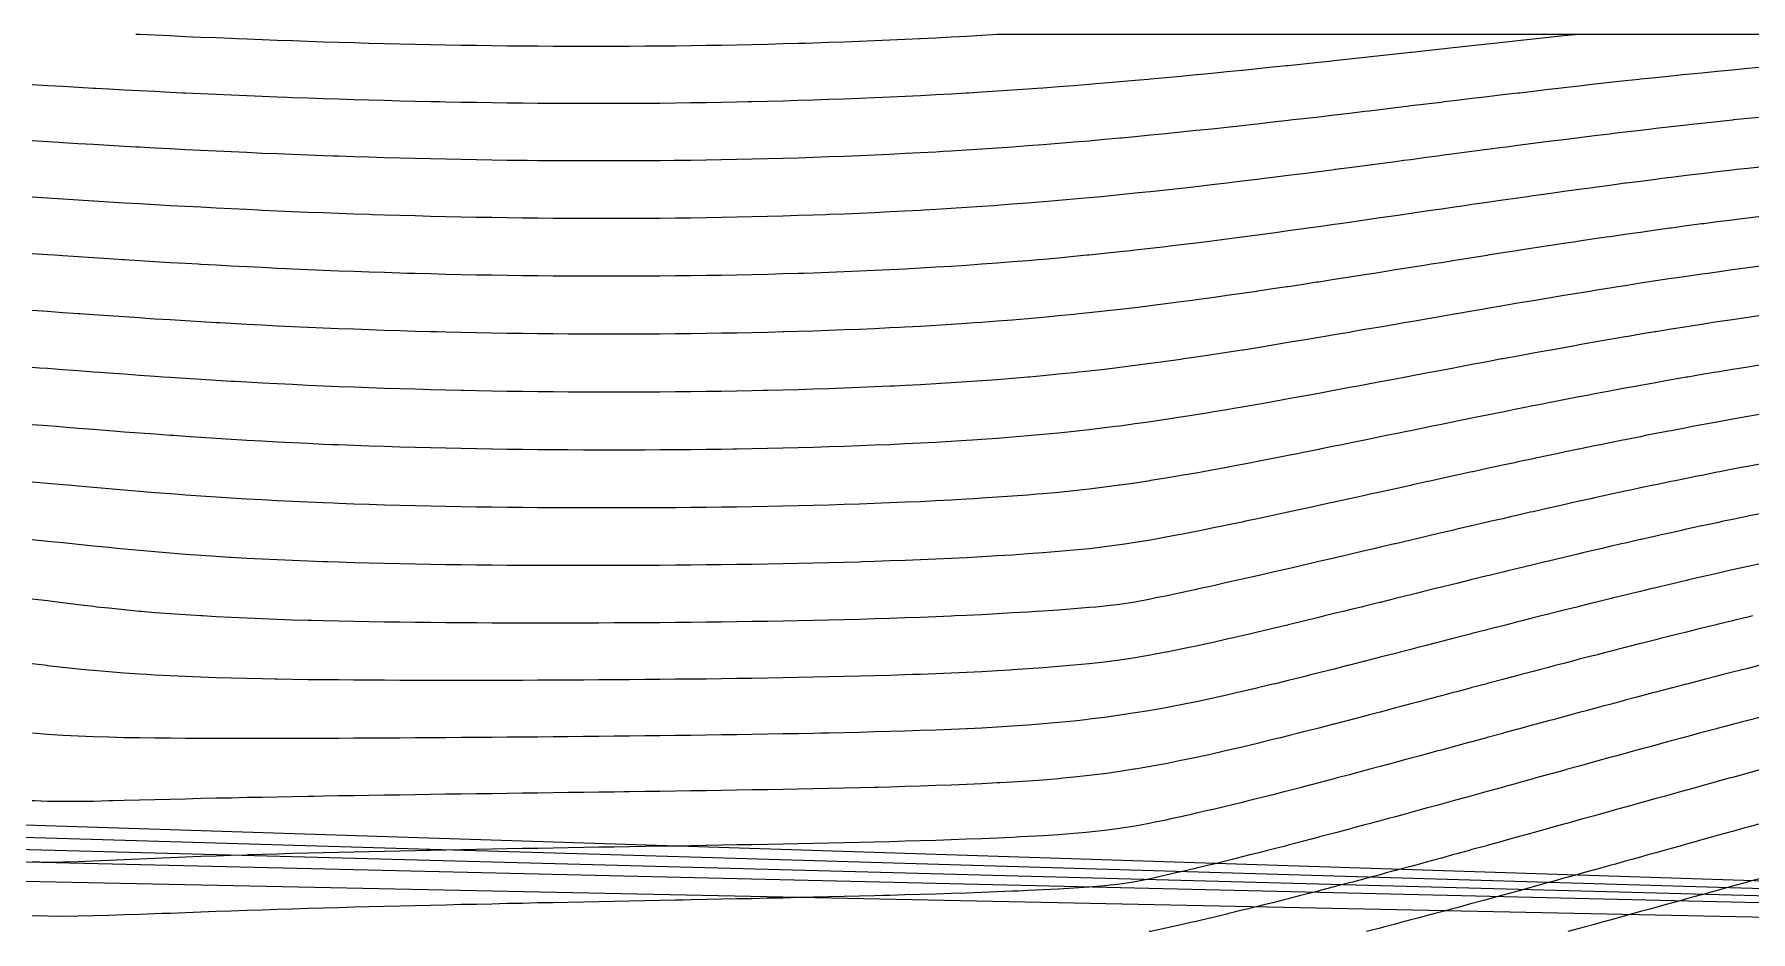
# Model space of a CAD drawing. Header units: metres. Extents: x 3387 to 5486, y 40 to 163.
# Drawn here: x 4704.3 to 4939.7, y 40 to 163 of the extents above; entities that cross this region are included whole.
import ezdxf

# ---------------------------------------------------------------- set-up
doc = ezdxf.new("R2010")
doc.units = ezdxf.units.M
for name, color, linetype in [('Contour_Level_10', 7, 'Continuous'), ('Contour_Level_11', 7, 'Continuous'), ('Contour_Level_12', 7, 'Continuous'), ('Contour_Level_13', 7, 'Continuous'), ('Contour_Level_14', 7, 'Continuous'), ('Contour_Level_15', 7, 'Continuous'), ('Contour_Level_16', 7, 'Continuous'), ('Contour_Level_17', 7, 'Continuous'), ('Contour_Level_18', 7, 'Continuous'), ('Contour_Level_19', 7, 'Continuous'), ('Contour_Level_20', 7, 'Continuous'), ('Contour_Level_21', 7, 'Continuous'), ('Contour_Level_22', 7, 'Continuous'), ('Contour_Level_23', 7, 'Continuous'), ('Contour_Level_3', 7, 'Continuous'), ('Contour_Level_4', 7, 'Continuous'), ('Contour_Level_5', 7, 'Continuous'), ('Contour_Level_6', 7, 'Continuous'), ('Contour_Level_7', 7, 'Continuous'), ('Contour_Level_8', 7, 'Continuous'), ('Contour_Level_9', 7, 'Continuous')]:
    doc.layers.add(name, color=color, linetype=linetype)

msp = doc.modelspace()

# ---------------------------------------------------------------- linework, layer by layer
at = {"layer": 'Contour_Level_10'}
msp.add_lwpolyline([(4941.41, 124.5), (4939.31, 124.2), (4938.4, 124.06), (4937.21, 123.88), (4935.11, 123.57), (4934.31, 123.44), (4933.01, 123.24), (4930.91, 122.91), (4930.38, 122.82), (4928.81, 122.57), (4926.71, 122.23), (4926.59, 122.21), (4924.61, 121.88), (4922.91, 121.59), (4922.5, 121.52), (4920.4, 121.16), (4919.32, 120.97), (4918.3, 120.79), (4916.2, 120.42), (4915.81, 120.35), (4914.1, 120.05), (4912.36, 119.73), (4912, 119.67), (4909.9, 119.29), (4908.96, 119.12), (4907.8, 118.9), (4905.7, 118.51), (4905.6, 118.5), (4903.59, 118.12), (4902.28, 117.88), (4901.49, 117.73), (4899.39, 117.34), (4898.98, 117.26), (4897.29, 116.94), (4895.7, 116.64), (4895.19, 116.55), (4893.09, 116.15), (4892.43, 116.03), (4890.99, 115.75), (4889.15, 115.41), (4888.89, 115.36), (4886.79, 114.96), (4885.86, 114.79), (4884.69, 114.57), (4882.58, 114.18), (4882.56, 114.17), (4880.48, 113.79), (4879.22, 113.55), (4878.38, 113.4), (4876.28, 113.02), (4875.83, 112.93), (4874.18, 112.64), (4872.37, 112.32), (4872.08, 112.26), (4869.98, 111.9), (4868.81, 111.7), (4867.88, 111.54), (4865.78, 111.19), (4865.13, 111.08), (4863.67, 110.84), (4861.57, 110.51), (4861.25, 110.46), (4859.47, 110.19), (4857.37, 109.88), (4857.1, 109.84), (4855.27, 109.59), (4853.17, 109.31), (4852.52, 109.23), (4851.07, 109.04), (4848.97, 108.79), (4847.3, 108.61), (4846.87, 108.56), (4844.76, 108.34), (4842.66, 108.14), (4841.02, 107.99), (4840.56, 107.95), (4838.46, 107.77), (4836.36, 107.61), (4834.26, 107.46), (4832.98, 107.37), (4832.16, 107.32), (4830.06, 107.19), (4827.96, 107.07), (4825.85, 106.95), (4823.75, 106.85), (4821.65, 106.75), (4821.63, 106.75), (4819.55, 106.67), (4817.45, 106.58), (4815.35, 106.51), (4813.25, 106.44), (4811.15, 106.38), (4809.05, 106.32), (4806.94, 106.27), (4804.84, 106.22), (4802.74, 106.18), (4800.64, 106.14), (4800.08, 106.14), (4798.54, 106.11), (4796.44, 106.08), (4794.34, 106.06), (4792.24, 106.04), (4790.14, 106.03), (4788.03, 106.02), (4785.93, 106.01), (4783.83, 106.01), (4781.73, 106.01), (4779.63, 106.02), (4777.53, 106.03), (4775.43, 106.04), (4773.33, 106.06), (4771.23, 106.08), (4769.12, 106.11), (4767.13, 106.14), (4767.02, 106.14), (4764.92, 106.17), (4762.82, 106.21), (4760.72, 106.26), (4758.62, 106.31), (4756.52, 106.36), (4754.42, 106.42), (4752.32, 106.49), (4750.21, 106.56), (4748.11, 106.63), (4746.01, 106.72), (4745.09, 106.75), (4743.91, 106.8), (4741.81, 106.9), (4739.71, 107), (4737.61, 107.1), (4735.51, 107.22), (4733.41, 107.34), (4732.79, 107.37), (4731.3, 107.46), (4729.2, 107.59), (4727.1, 107.73), (4725, 107.87), (4723.35, 107.99), (4722.9, 108.02), (4720.8, 108.18), (4718.7, 108.33), (4716.6, 108.49), (4715.13, 108.61), (4714.5, 108.66), (4712.39, 108.82), (4710.29, 108.99), (4708.19, 109.16), (4707.32, 109.23), (4706.09, 109.32), (4703.99, 109.49)], dxfattribs=at)
at = {"layer": 'Contour_Level_11'}
msp.add_lwpolyline([(4941.41, 117.73), (4939.31, 117.4), (4938.47, 117.26), (4937.21, 117.06), (4935.11, 116.71), (4934.71, 116.64), (4933.01, 116.36), (4931.08, 116.03), (4930.91, 116), (4928.81, 115.63), (4927.57, 115.41), (4926.71, 115.25), (4924.61, 114.87), (4924.15, 114.79), (4922.5, 114.49), (4920.81, 114.17), (4920.4, 114.09), (4918.3, 113.7), (4917.54, 113.55), (4916.2, 113.3), (4914.33, 112.93), (4914.1, 112.89), (4912, 112.48), (4911.16, 112.32), (4909.9, 112.07), (4908.04, 111.7), (4907.8, 111.65), (4905.7, 111.23), (4904.94, 111.08), (4903.59, 110.81), (4901.88, 110.46), (4901.49, 110.38), (4899.39, 109.96), (4898.83, 109.84), (4897.29, 109.53), (4895.8, 109.23), (4895.19, 109.1), (4893.09, 108.67), (4892.77, 108.61), (4890.99, 108.24), (4889.75, 107.99), (4888.89, 107.81), (4886.79, 107.38), (4886.73, 107.37), (4884.69, 106.95), (4883.69, 106.75), (4882.58, 106.53), (4880.64, 106.14), (4880.48, 106.1), (4878.38, 105.68), (4877.56, 105.52), (4876.28, 105.26), (4874.44, 104.9), (4874.18, 104.85), (4872.08, 104.44), (4871.26, 104.28), (4869.98, 104.03), (4868.01, 103.66), (4867.88, 103.64), (4865.78, 103.25), (4864.63, 103.05), (4863.67, 102.87), (4861.57, 102.51), (4861.1, 102.43), (4859.47, 102.15), (4857.37, 101.82), (4857.32, 101.81), (4855.27, 101.5), (4853.17, 101.2), (4853.09, 101.19), (4851.07, 100.92), (4848.97, 100.67), (4848.09, 100.57), (4846.87, 100.44), (4844.76, 100.22), (4842.66, 100.03), (4841.78, 99.95), (4840.56, 99.85), (4838.46, 99.69), (4836.36, 99.54), (4834.26, 99.4), (4833.23, 99.34), (4832.16, 99.27), (4830.06, 99.15), (4827.96, 99.04), (4825.85, 98.94), (4823.75, 98.85), (4821.65, 98.76), (4820.5, 98.72), (4819.55, 98.68), (4817.45, 98.61), (4815.35, 98.54), (4813.25, 98.48), (4811.15, 98.42), (4809.05, 98.37), (4806.94, 98.32), (4804.84, 98.28), (4802.74, 98.24), (4800.64, 98.21), (4798.54, 98.18), (4796.44, 98.15), (4794.34, 98.13), (4792.24, 98.11), (4790.47, 98.1), (4790.14, 98.1), (4788.03, 98.09), (4785.93, 98.08), (4783.83, 98.08), (4781.73, 98.08), (4779.63, 98.08), (4777.53, 98.09), (4775.43, 98.1), (4774.79, 98.1), (4773.33, 98.11), (4771.23, 98.13), (4769.12, 98.15), (4767.02, 98.18), (4764.92, 98.21), (4762.82, 98.24), (4760.72, 98.28), (4758.62, 98.32), (4756.52, 98.37), (4754.42, 98.42), (4752.32, 98.48), (4750.21, 98.55), (4748.11, 98.62), (4746.01, 98.69), (4745.32, 98.72), (4743.91, 98.77), (4741.81, 98.86), (4739.71, 98.96), (4737.61, 99.06), (4735.51, 99.17), (4733.41, 99.29), (4732.67, 99.34), (4731.3, 99.42), (4729.2, 99.55), (4727.1, 99.7), (4725, 99.85), (4723.6, 99.95), (4722.9, 100.01), (4720.8, 100.17), (4718.7, 100.35), (4716.6, 100.52), (4716.03, 100.57), (4714.5, 100.71), (4712.39, 100.89), (4710.29, 101.07), (4708.95, 101.19), (4708.19, 101.26), (4706.09, 101.44), (4703.99, 101.61)], dxfattribs=at)
at = {"layer": 'Contour_Level_12'}
msp.add_lwpolyline([(4941.41, 110.96), (4939.31, 110.6), (4938.55, 110.46), (4937.21, 110.23), (4935.11, 109.85), (4935.09, 109.84), (4933.01, 109.46), (4931.74, 109.23), (4930.91, 109.07), (4928.81, 108.67), (4928.47, 108.61), (4926.71, 108.27), (4925.29, 107.99), (4924.61, 107.85), (4922.5, 107.44), (4922.18, 107.37), (4920.4, 107.01), (4919.12, 106.75), (4918.3, 106.59), (4916.2, 106.15), (4916.11, 106.14), (4914.1, 105.72), (4913.15, 105.52), (4912, 105.28), (4910.22, 104.9), (4909.9, 104.83), (4907.8, 104.38), (4907.33, 104.28), (4905.7, 103.93), (4904.45, 103.66), (4903.59, 103.48), (4901.61, 103.05), (4901.49, 103.02), (4899.39, 102.56), (4898.77, 102.43), (4897.29, 102.1), (4895.95, 101.81), (4895.19, 101.64), (4893.14, 101.19), (4893.09, 101.18), (4890.99, 100.72), (4890.34, 100.57), (4888.89, 100.25), (4887.53, 99.95), (4886.79, 99.79), (4884.73, 99.34), (4884.69, 99.33), (4882.58, 98.87), (4881.91, 98.72), (4880.48, 98.41), (4879.07, 98.1), (4878.38, 97.95), (4876.28, 97.49), (4876.22, 97.48), (4874.18, 97.04), (4873.34, 96.86), (4872.08, 96.6), (4870.42, 96.25), (4869.98, 96.15), (4867.88, 95.72), (4867.45, 95.63), (4865.78, 95.29), (4864.4, 95.01), (4863.67, 94.86), (4861.57, 94.45), (4861.24, 94.39), (4859.47, 94.06), (4857.9, 93.77), (4857.37, 93.68), (4855.27, 93.33), (4854.14, 93.16), (4853.17, 93.01), (4851.07, 92.73), (4849.38, 92.54), (4848.97, 92.49), (4846.87, 92.28), (4844.76, 92.09), (4842.66, 91.92), (4842.6, 91.92), (4840.56, 91.77), (4838.46, 91.63), (4836.36, 91.5), (4834.26, 91.38), (4832.89, 91.3), (4832.16, 91.26), (4830.06, 91.16), (4827.96, 91.06), (4825.85, 90.97), (4823.75, 90.89), (4821.65, 90.81), (4819.55, 90.74), (4817.77, 90.68), (4817.45, 90.67), (4815.35, 90.61), (4813.25, 90.56), (4811.15, 90.51), (4809.05, 90.46), (4806.94, 90.42), (4804.84, 90.38), (4802.74, 90.34), (4800.64, 90.31), (4798.54, 90.28), (4796.44, 90.26), (4794.34, 90.24), (4792.24, 90.22), (4790.14, 90.2), (4788.03, 90.19), (4785.93, 90.18), (4783.83, 90.17), (4781.73, 90.17), (4779.63, 90.17), (4777.53, 90.17), (4775.43, 90.17), (4773.33, 90.18), (4771.23, 90.19), (4769.12, 90.21), (4767.02, 90.23), (4764.92, 90.25), (4762.82, 90.27), (4760.72, 90.3), (4758.62, 90.33), (4756.52, 90.37), (4754.42, 90.41), (4752.32, 90.46), (4750.21, 90.51), (4748.11, 90.57), (4746.01, 90.63), (4744.53, 90.68), (4743.91, 90.7), (4741.81, 90.78), (4739.71, 90.87), (4737.61, 90.96), (4735.51, 91.06), (4733.41, 91.17), (4731.3, 91.29), (4731.08, 91.3), (4729.2, 91.42), (4727.1, 91.56), (4725, 91.71), (4722.9, 91.87), (4722.35, 91.92), (4720.8, 92.05), (4718.7, 92.23), (4716.6, 92.43), (4715.53, 92.54), (4714.5, 92.64), (4712.39, 92.85), (4710.29, 93.07), (4709.48, 93.16), (4708.19, 93.29), (4706.09, 93.5), (4703.99, 93.69)], dxfattribs=at)
at = {"layer": 'Contour_Level_13'}
msp.add_lwpolyline([(4941.41, 104.17), (4939.31, 103.78), (4938.7, 103.66), (4937.21, 103.38), (4935.5, 103.05), (4935.11, 102.97), (4933.01, 102.55), (4932.39, 102.43), (4930.91, 102.13), (4929.35, 101.81), (4928.81, 101.7), (4926.71, 101.26), (4926.38, 101.19), (4924.61, 100.82), (4923.46, 100.57), (4922.5, 100.37), (4920.59, 99.95), (4920.4, 99.91), (4918.3, 99.45), (4917.77, 99.34), (4916.2, 98.99), (4914.98, 98.72), (4914.1, 98.52), (4912.22, 98.1), (4912, 98.05), (4909.9, 97.57), (4909.49, 97.48), (4907.8, 97.1), (4906.79, 96.86), (4905.7, 96.61), (4904.1, 96.25), (4903.59, 96.13), (4901.49, 95.64), (4901.43, 95.63), (4899.39, 95.15), (4898.78, 95.01), (4897.29, 94.66), (4896.13, 94.39), (4895.19, 94.17), (4893.5, 93.77), (4893.09, 93.68), (4890.99, 93.18), (4890.87, 93.16), (4888.89, 92.69), (4888.23, 92.54), (4886.79, 92.2), (4885.6, 91.92), (4884.69, 91.7), (4882.97, 91.3), (4882.58, 91.21), (4880.48, 90.72), (4880.32, 90.68), (4878.38, 90.23), (4877.66, 90.07), (4876.28, 89.75), (4874.98, 89.45), (4874.18, 89.26), (4872.28, 88.83), (4872.08, 88.78), (4869.98, 88.31), (4869.55, 88.21), (4867.88, 87.84), (4866.78, 87.59), (4865.78, 87.37), (4863.97, 86.97), (4863.67, 86.91), (4861.57, 86.46), (4861.09, 86.36), (4859.47, 86.01), (4858.13, 85.74), (4857.37, 85.58), (4855.27, 85.17), (4854.97, 85.12), (4853.17, 84.83), (4851.07, 84.61), (4849.87, 84.5), (4848.97, 84.42), (4846.87, 84.25), (4844.76, 84.09), (4842.66, 83.94), (4841.77, 83.88), (4840.56, 83.81), (4838.46, 83.68), (4836.36, 83.56), (4834.26, 83.44), (4832.16, 83.34), (4830.53, 83.27), (4830.06, 83.24), (4827.96, 83.16), (4825.85, 83.07), (4823.75, 83), (4821.65, 82.93), (4819.55, 82.86), (4817.45, 82.8), (4815.35, 82.75), (4813.25, 82.7), (4811.15, 82.65), (4811.14, 82.65), (4809.05, 82.61), (4806.94, 82.57), (4804.84, 82.53), (4802.74, 82.5), (4800.64, 82.46), (4798.54, 82.44), (4796.44, 82.41), (4794.34, 82.39), (4792.24, 82.37), (4790.14, 82.35), (4788.03, 82.34), (4785.93, 82.32), (4783.83, 82.31), (4781.73, 82.3), (4779.63, 82.3), (4777.53, 82.29), (4775.43, 82.29), (4773.33, 82.29), (4771.23, 82.29), (4769.12, 82.3), (4767.02, 82.3), (4764.92, 82.32), (4762.82, 82.33), (4760.72, 82.34), (4758.62, 82.36), (4756.52, 82.39), (4754.42, 82.41), (4752.32, 82.44), (4750.21, 82.48), (4748.11, 82.51), (4746.01, 82.56), (4743.91, 82.61), (4742.36, 82.65), (4741.81, 82.66), (4739.71, 82.72), (4737.61, 82.79), (4735.51, 82.87), (4733.41, 82.96), (4731.3, 83.05), (4729.2, 83.16), (4727.35, 83.27), (4727.1, 83.28), (4725, 83.41), (4722.9, 83.56), (4720.8, 83.72), (4718.92, 83.88), (4718.7, 83.9), (4716.6, 84.1), (4714.5, 84.32), (4712.83, 84.5), (4712.39, 84.55), (4710.29, 84.8), (4708.19, 85.06), (4707.73, 85.12), (4706.09, 85.33), (4703.99, 85.57)], dxfattribs=at)
at = {"layer": 'Contour_Level_14'}
msp.add_lwpolyline([(4941.41, 97.36), (4939.31, 96.94), (4938.96, 96.86), (4937.21, 96.5), (4935.99, 96.25), (4935.11, 96.06), (4933.08, 95.63), (4933.01, 95.61), (4930.91, 95.16), (4930.24, 95.01), (4928.81, 94.69), (4927.46, 94.39), (4926.71, 94.22), (4924.71, 93.77), (4924.61, 93.75), (4922.5, 93.27), (4922.01, 93.16), (4920.4, 92.78), (4919.34, 92.54), (4918.3, 92.29), (4916.7, 91.92), (4916.2, 91.8), (4914.1, 91.3), (4914.09, 91.3), (4912, 90.8), (4911.51, 90.68), (4909.9, 90.3), (4908.94, 90.07), (4907.8, 89.79), (4906.39, 89.45), (4905.7, 89.28), (4903.85, 88.83), (4903.59, 88.77), (4901.49, 88.25), (4901.33, 88.21), (4899.39, 87.74), (4898.81, 87.59), (4897.29, 87.22), (4896.31, 86.97), (4895.19, 86.7), (4893.81, 86.36), (4893.09, 86.18), (4891.31, 85.74), (4890.99, 85.66), (4888.89, 85.14), (4888.81, 85.12), (4886.79, 84.62), (4886.31, 84.5), (4884.69, 84.1), (4883.8, 83.88), (4882.58, 83.59), (4881.28, 83.27), (4880.48, 83.07), (4878.75, 82.65), (4878.38, 82.56), (4876.28, 82.05), (4876.19, 82.03), (4874.18, 81.55), (4873.6, 81.41), (4872.08, 81.05), (4870.98, 80.79), (4869.98, 80.56), (4868.3, 80.18), (4867.88, 80.08), (4865.78, 79.61), (4865.55, 79.56), (4863.67, 79.15), (4862.69, 78.94), (4861.57, 78.71), (4859.65, 78.32), (4859.47, 78.29), (4857.37, 77.89), (4856.27, 77.7), (4855.27, 77.53), (4853.17, 77.22), (4852.09, 77.09), (4851.07, 76.96), (4848.97, 76.72), (4846.87, 76.52), (4846.31, 76.47), (4844.76, 76.33), (4842.66, 76.16), (4840.56, 76.01), (4838.46, 75.87), (4838.09, 75.85), (4836.36, 75.75), (4834.26, 75.63), (4832.16, 75.53), (4830.06, 75.43), (4827.96, 75.35), (4825.85, 75.27), (4824.79, 75.23), (4823.75, 75.2), (4821.65, 75.13), (4819.55, 75.07), (4817.45, 75.01), (4815.35, 74.96), (4813.25, 74.91), (4811.15, 74.87), (4809.05, 74.83), (4806.94, 74.79), (4804.84, 74.75), (4802.74, 74.72), (4800.64, 74.69), (4798.54, 74.66), (4796.44, 74.63), (4794.68, 74.61), (4794.34, 74.61), (4792.24, 74.59), (4790.14, 74.57), (4788.03, 74.55), (4785.93, 74.53), (4783.83, 74.51), (4781.73, 74.5), (4779.63, 74.48), (4777.53, 74.47), (4775.43, 74.46), (4773.33, 74.45), (4771.23, 74.44), (4769.12, 74.44), (4767.02, 74.43), (4764.92, 74.43), (4762.82, 74.43), (4760.72, 74.43), (4758.62, 74.43), (4756.52, 74.44), (4754.42, 74.44), (4752.32, 74.45), (4750.21, 74.46), (4748.11, 74.48), (4746.01, 74.5), (4743.91, 74.52), (4741.81, 74.54), (4739.71, 74.57), (4737.61, 74.61), (4737.26, 74.61), (4735.51, 74.65), (4733.41, 74.69), (4731.3, 74.75), (4729.2, 74.81), (4727.1, 74.88), (4725, 74.96), (4722.9, 75.06), (4720.8, 75.17), (4719.71, 75.23), (4718.7, 75.29), (4716.6, 75.43), (4714.5, 75.6), (4712.39, 75.78), (4711.71, 75.85), (4710.29, 75.99), (4708.19, 76.22), (4706.09, 76.46), (4706.04, 76.47), (4703.99, 76.7)], dxfattribs=at)
at = {"layer": 'Contour_Level_15'}
msp.add_lwpolyline([(4941.41, 90.51), (4939.37, 90.07), (4939.31, 90.05), (4937.21, 89.59), (4936.6, 89.45), (4935.11, 89.11), (4933.88, 88.83), (4933.01, 88.63), (4931.21, 88.21), (4930.91, 88.14), (4928.81, 87.65), (4928.58, 87.59), (4926.71, 87.15), (4925.98, 86.97), (4924.61, 86.64), (4923.42, 86.36), (4922.5, 86.13), (4920.89, 85.74), (4920.4, 85.62), (4918.38, 85.12), (4918.3, 85.1), (4916.2, 84.58), (4915.89, 84.5), (4914.1, 84.06), (4913.42, 83.88), (4912, 83.53), (4910.96, 83.27), (4909.9, 83), (4908.52, 82.65), (4907.8, 82.46), (4906.09, 82.03), (4905.7, 81.93), (4903.67, 81.41), (4903.59, 81.39), (4901.49, 80.85), (4901.26, 80.79), (4899.39, 80.31), (4898.86, 80.18), (4897.29, 79.77), (4896.46, 79.56), (4895.19, 79.23), (4894.06, 78.94), (4893.09, 78.69), (4891.66, 78.32), (4890.99, 78.15), (4889.26, 77.7), (4888.89, 77.61), (4886.85, 77.09), (4886.79, 77.07), (4884.69, 76.53), (4884.43, 76.47), (4882.58, 76), (4881.99, 75.85), (4880.48, 75.47), (4879.54, 75.23), (4878.38, 74.94), (4877.06, 74.61), (4876.28, 74.42), (4874.54, 73.99), (4874.18, 73.91), (4872.08, 73.4), (4871.97, 73.38), (4869.98, 72.91), (4869.32, 72.76), (4867.88, 72.43), (4866.58, 72.14), (4865.78, 71.96), (4863.71, 71.52), (4863.67, 71.51), (4861.57, 71.09), (4860.59, 70.9), (4859.47, 70.69), (4857.37, 70.32), (4857.15, 70.29), (4855.27, 69.98), (4853.17, 69.67), (4853.16, 69.67), (4851.07, 69.37), (4848.97, 69.11), (4848.47, 69.05), (4846.87, 68.87), (4844.76, 68.66), (4842.66, 68.47), (4842.18, 68.43), (4840.56, 68.3), (4838.46, 68.16), (4836.36, 68.03), (4834.26, 67.91), (4832.25, 67.81), (4832.16, 67.81), (4830.06, 67.72), (4827.96, 67.63), (4825.85, 67.56), (4823.75, 67.49), (4821.65, 67.42), (4819.55, 67.37), (4817.45, 67.31), (4815.35, 67.26), (4813.25, 67.22), (4812.22, 67.2), (4811.15, 67.17), (4809.05, 67.13), (4806.94, 67.1), (4804.84, 67.06), (4802.74, 67.03), (4800.64, 66.99), (4798.54, 66.96), (4796.44, 66.93), (4794.34, 66.91), (4792.24, 66.88), (4790.14, 66.86), (4788.03, 66.83), (4785.93, 66.81), (4783.83, 66.78), (4781.73, 66.76), (4779.63, 66.74), (4777.53, 66.72), (4775.43, 66.7), (4773.33, 66.68), (4771.23, 66.66), (4769.12, 66.65), (4767.02, 66.63), (4764.92, 66.61), (4762.82, 66.6), (4760.72, 66.58), (4760.3, 66.58), (4758.62, 66.57), (4756.52, 66.55), (4754.42, 66.54), (4752.32, 66.53), (4750.21, 66.51), (4748.11, 66.5), (4746.01, 66.49), (4743.91, 66.48), (4741.81, 66.48), (4739.71, 66.47), (4737.61, 66.46), (4735.51, 66.46), (4733.41, 66.46), (4731.3, 66.46), (4729.2, 66.46), (4727.1, 66.47), (4725, 66.48), (4722.9, 66.5), (4720.8, 66.52), (4718.7, 66.55), (4717.28, 66.58), (4716.6, 66.59), (4714.5, 66.64), (4712.39, 66.71), (4710.29, 66.79), (4708.19, 66.89), (4706.09, 67.03), (4704.05, 67.2)], dxfattribs=at)
at = {"layer": 'Contour_Level_16'}
msp.add_lwpolyline([(4939.98, 83.27), (4939.31, 83.11), (4937.38, 82.65), (4937.21, 82.61), (4935.11, 82.1), (4934.81, 82.03), (4933.01, 81.59), (4932.29, 81.41), (4930.91, 81.07), (4929.79, 80.79), (4928.81, 80.55), (4927.32, 80.18), (4926.71, 80.02), (4924.88, 79.56), (4924.61, 79.49), (4922.5, 78.95), (4922.45, 78.94), (4920.4, 78.41), (4920.05, 78.32), (4918.3, 77.87), (4917.66, 77.7), (4916.2, 77.33), (4915.28, 77.09), (4914.1, 76.78), (4912.92, 76.47), (4912, 76.23), (4910.56, 75.85), (4909.9, 75.67), (4908.22, 75.23), (4907.8, 75.12), (4905.88, 74.61), (4905.7, 74.56), (4903.59, 74.01), (4903.55, 73.99), (4901.49, 73.45), (4901.22, 73.38), (4899.39, 72.89), (4898.9, 72.76), (4897.29, 72.33), (4896.57, 72.14), (4895.19, 71.77), (4894.25, 71.52), (4893.09, 71.22), (4891.92, 70.9), (4890.99, 70.66), (4889.58, 70.29), (4888.89, 70.1), (4887.23, 69.67), (4886.79, 69.55), (4884.88, 69.05), (4884.69, 69), (4882.58, 68.45), (4882.51, 68.43), (4880.48, 67.91), (4880.11, 67.81), (4878.38, 67.37), (4877.68, 67.2), (4876.28, 66.84), (4875.22, 66.58), (4874.18, 66.32), (4872.72, 65.96), (4872.08, 65.8), (4870.15, 65.34), (4869.98, 65.3), (4867.88, 64.81), (4867.5, 64.72), (4865.78, 64.33), (4864.73, 64.11), (4863.67, 63.88), (4861.81, 63.49), (4861.57, 63.44), (4859.47, 63.02), (4858.63, 62.87), (4857.37, 62.64), (4855.27, 62.28), (4855.1, 62.25), (4853.17, 61.95), (4851.07, 61.65), (4850.94, 61.63), (4848.97, 61.39), (4846.87, 61.16), (4845.38, 61.02), (4844.76, 60.96), (4842.66, 60.78), (4840.56, 60.63), (4838.46, 60.5), (4836.71, 60.4), (4836.36, 60.38), (4834.26, 60.27), (4832.16, 60.18), (4830.06, 60.09), (4827.96, 60.02), (4825.85, 59.95), (4823.75, 59.88), (4821.65, 59.82), (4820.03, 59.78), (4819.55, 59.77), (4817.45, 59.72), (4815.35, 59.67), (4813.25, 59.62), (4811.15, 59.58), (4809.05, 59.54), (4806.94, 59.5), (4804.84, 59.46), (4802.74, 59.43), (4800.64, 59.39), (4798.54, 59.36), (4796.44, 59.32), (4794.34, 59.29), (4792.24, 59.26), (4790.14, 59.23), (4788.03, 59.2), (4785.93, 59.17), (4785.13, 59.16), (4783.83, 59.14), (4781.73, 59.11), (4779.63, 59.09), (4777.53, 59.06), (4775.43, 59.03), (4773.33, 59), (4771.23, 58.97), (4769.12, 58.94), (4767.02, 58.91), (4764.92, 58.88), (4762.82, 58.86), (4760.72, 58.83), (4758.62, 58.8), (4756.52, 58.76), (4754.42, 58.73), (4752.32, 58.7), (4750.21, 58.67), (4748.11, 58.64), (4746.01, 58.6), (4743.91, 58.57), (4742.61, 58.54), (4741.81, 58.53), (4739.71, 58.49), (4737.61, 58.45), (4735.51, 58.41), (4733.41, 58.37), (4731.3, 58.32), (4729.2, 58.28), (4727.1, 58.23), (4725, 58.18), (4722.9, 58.13), (4720.8, 58.07), (4718.7, 58.02), (4716.6, 57.96), (4715.12, 57.92), (4714.5, 57.91), (4712.39, 57.86), (4710.29, 57.83), (4708.19, 57.82), (4706.09, 57.84), (4704.34, 57.92), (4703.99, 57.94)], dxfattribs=at)
at = {"layer": 'Contour_Level_17'}
msp.add_lwpolyline([(4940.85, 76.47), (4939.31, 76.08), (4938.39, 75.85), (4937.21, 75.55), (4935.95, 75.23), (4935.11, 75.02), (4933.54, 74.61), (4933.01, 74.48), (4931.15, 73.99), (4930.91, 73.93), (4928.81, 73.38), (4928.78, 73.38), (4926.71, 72.83), (4926.43, 72.76), (4924.61, 72.28), (4924.09, 72.14), (4922.5, 71.72), (4921.77, 71.52), (4920.4, 71.16), (4919.46, 70.9), (4918.3, 70.59), (4917.16, 70.29), (4916.2, 70.03), (4914.86, 69.67), (4914.1, 69.46), (4912.57, 69.05), (4912, 68.89), (4910.29, 68.43), (4909.9, 68.33), (4908.01, 67.81), (4907.8, 67.76), (4905.74, 67.2), (4905.7, 67.18), (4903.59, 66.61), (4903.46, 66.58), (4901.49, 66.04), (4901.19, 65.96), (4899.39, 65.47), (4898.92, 65.34), (4897.29, 64.9), (4896.64, 64.72), (4895.19, 64.33), (4894.36, 64.11), (4893.09, 63.76), (4892.07, 63.49), (4890.99, 63.19), (4889.78, 62.87), (4888.89, 62.63), (4887.47, 62.25), (4886.79, 62.07), (4885.16, 61.63), (4884.69, 61.51), (4882.83, 61.02), (4882.58, 60.95), (4880.48, 60.4), (4880.48, 60.4), (4878.38, 59.85), (4878.1, 59.78), (4876.28, 59.31), (4875.7, 59.16), (4874.18, 58.77), (4873.26, 58.54), (4872.08, 58.24), (4870.78, 57.92), (4869.98, 57.72), (4868.26, 57.31), (4867.88, 57.21), (4865.78, 56.71), (4865.67, 56.69), (4863.67, 56.23), (4862.98, 56.07), (4861.57, 55.75), (4860.19, 55.45), (4859.47, 55.3), (4857.37, 54.87), (4857.21, 54.83), (4855.27, 54.47), (4853.74, 54.22), (4853.17, 54.12), (4851.07, 53.85), (4848.97, 53.63), (4848.55, 53.6), (4846.87, 53.45), (4844.76, 53.29), (4842.66, 53.15), (4840.56, 53.03), (4839.56, 52.98), (4838.46, 52.92), (4836.36, 52.83), (4834.26, 52.74), (4832.16, 52.66), (4830.06, 52.58), (4827.96, 52.51), (4825.85, 52.45), (4823.75, 52.39), (4822.74, 52.36), (4821.65, 52.33), (4819.55, 52.28), (4817.45, 52.23), (4815.35, 52.18), (4813.25, 52.13), (4811.15, 52.09), (4809.05, 52.05), (4806.94, 52), (4804.84, 51.96), (4802.74, 51.92), (4800.64, 51.89), (4798.54, 51.85), (4796.44, 51.81), (4794.34, 51.77), (4792.64, 51.74), (4792.24, 51.74), (4790.14, 51.7), (4788.03, 51.66), (4785.93, 51.63), (4783.83, 51.59), (4781.73, 51.56), (4779.63, 51.52), (4777.53, 51.49), (4775.43, 51.45), (4773.33, 51.41), (4771.23, 51.38), (4769.12, 51.34), (4767.02, 51.3), (4764.92, 51.26), (4762.82, 51.22), (4760.72, 51.18), (4758.62, 51.14), (4758.06, 51.13), (4756.52, 51.09), (4754.42, 51.05), (4752.32, 51), (4750.21, 50.96), (4748.11, 50.91), (4746.01, 50.86), (4743.91, 50.8), (4741.81, 50.75), (4739.71, 50.69), (4737.61, 50.63), (4735.51, 50.57), (4733.55, 50.51), (4733.41, 50.5), (4731.3, 50.43), (4729.2, 50.36), (4727.1, 50.28), (4725, 50.2), (4722.9, 50.12), (4720.8, 50.03), (4718.7, 49.94), (4717.5, 49.89), (4716.6, 49.85), (4714.5, 49.76), (4712.39, 49.67), (4710.29, 49.59), (4708.19, 49.52), (4706.09, 49.5), (4703.99, 49.56)], dxfattribs=at)
at = {"layer": 'Contour_Level_18'}
msp.add_lwpolyline([(4941.41, 69.51), (4939.68, 69.05), (4939.31, 68.96), (4937.34, 68.43), (4937.21, 68.4), (4935.11, 67.84), (4935.02, 67.81), (4933.01, 67.28), (4932.71, 67.2), (4930.91, 66.71), (4930.42, 66.58), (4928.81, 66.14), (4928.14, 65.96), (4926.71, 65.57), (4925.87, 65.34), (4924.61, 65), (4923.6, 64.72), (4922.5, 64.42), (4921.35, 64.11), (4920.4, 63.85), (4919.09, 63.49), (4918.3, 63.27), (4916.85, 62.87), (4916.2, 62.69), (4914.6, 62.25), (4914.1, 62.11), (4912.36, 61.63), (4912, 61.53), (4910.12, 61.02), (4909.9, 60.95), (4907.88, 60.4), (4907.8, 60.37), (4905.7, 59.79), (4905.64, 59.78), (4903.59, 59.21), (4903.4, 59.16), (4901.49, 58.64), (4901.15, 58.54), (4899.39, 58.06), (4898.9, 57.92), (4897.29, 57.48), (4896.65, 57.31), (4895.19, 56.91), (4894.39, 56.69), (4893.09, 56.34), (4892.12, 56.07), (4890.99, 55.76), (4889.84, 55.45), (4888.89, 55.2), (4887.55, 54.83), (4886.79, 54.63), (4885.24, 54.22), (4884.69, 54.07), (4882.93, 53.6), (4882.58, 53.51), (4880.59, 52.98), (4880.48, 52.95), (4878.38, 52.4), (4878.24, 52.36), (4876.28, 51.85), (4875.86, 51.74), (4874.18, 51.31), (4873.46, 51.13), (4872.08, 50.77), (4871.03, 50.51), (4869.98, 50.24), (4868.57, 49.89), (4867.88, 49.72), (4866.06, 49.27), (4865.78, 49.2), (4863.67, 48.69), (4863.51, 48.65), (4861.57, 48.2), (4860.87, 48.04), (4859.47, 47.72), (4858.1, 47.42), (4857.37, 47.26), (4855.27, 46.84), (4855.04, 46.8), (4853.17, 46.49), (4851.07, 46.27), (4850.04, 46.18), (4848.97, 46.09), (4846.87, 45.95), (4844.76, 45.83), (4842.66, 45.72), (4840.56, 45.62), (4839.26, 45.56), (4838.46, 45.53), (4836.36, 45.44), (4834.26, 45.36), (4832.16, 45.29), (4830.06, 45.22), (4827.96, 45.15), (4825.85, 45.09), (4823.75, 45.03), (4821.65, 44.97), (4820.73, 44.94), (4819.55, 44.91), (4817.45, 44.86), (4815.35, 44.81), (4813.25, 44.76), (4811.15, 44.71), (4809.05, 44.66), (4806.94, 44.61), (4804.84, 44.57), (4802.74, 44.52), (4800.64, 44.48), (4798.54, 44.43), (4796.44, 44.39), (4794.34, 44.35), (4793.24, 44.33), (4792.24, 44.31), (4790.14, 44.26), (4788.03, 44.22), (4785.93, 44.18), (4783.83, 44.14), (4781.73, 44.1), (4779.63, 44.05), (4777.53, 44.01), (4775.43, 43.97), (4773.33, 43.93), (4771.23, 43.88), (4769.12, 43.84), (4767.02, 43.79), (4764.92, 43.74), (4763.3, 43.71), (4762.82, 43.7), (4760.72, 43.65), (4758.62, 43.6), (4756.52, 43.55), (4754.42, 43.5), (4752.32, 43.45), (4750.21, 43.39), (4748.11, 43.34), (4746.01, 43.28), (4743.91, 43.22), (4741.81, 43.16), (4739.71, 43.09), (4739.64, 43.09), (4737.61, 43.03), (4735.51, 42.96), (4733.41, 42.89), (4731.3, 42.82), (4729.2, 42.74), (4727.1, 42.67), (4725, 42.59), (4722.9, 42.51), (4721.75, 42.47), (4720.8, 42.44), (4718.7, 42.36), (4716.6, 42.29), (4714.5, 42.22), (4712.39, 42.16), (4710.29, 42.12), (4708.19, 42.09), (4706.09, 42.1), (4703.99, 42.16)], dxfattribs=at)
at = {"layer": 'Contour_Level_19'}
for points in [[(3386.6, 97), (5157.42, 40)], [(4941.31, 62.25), (4939.31, 61.71), (4939.04, 61.63), (4937.21, 61.13), (4936.78, 61.02), (4935.11, 60.56), (4934.53, 60.4), (4933.01, 59.98), (4932.29, 59.78), (4930.91, 59.4), (4930.06, 59.16), (4928.81, 58.81), (4927.83, 58.54), (4926.71, 58.23), (4925.6, 57.92), (4924.61, 57.65), (4923.38, 57.31), (4922.5, 57.06), (4921.15, 56.69), (4920.4, 56.48), (4918.93, 56.07), (4918.3, 55.89), (4916.71, 55.45), (4916.2, 55.31), (4914.49, 54.83), (4914.1, 54.73), (4912.27, 54.22), (4912, 54.14), (4910.04, 53.6), (4909.9, 53.56), (4907.81, 52.98), (4907.8, 52.98), (4905.7, 52.4), (4905.57, 52.36), (4903.59, 51.82), (4903.33, 51.74), (4901.49, 51.24), (4901.09, 51.13), (4899.39, 50.66), (4898.83, 50.51), (4897.29, 50.09), (4896.57, 49.89), (4895.19, 49.51), (4894.29, 49.27), (4893.09, 48.94), (4892.01, 48.65), (4890.99, 48.38), (4889.71, 48.04), (4888.89, 47.81), (4887.4, 47.42), (4886.79, 47.25), (4885.08, 46.8), (4884.69, 46.7), (4882.73, 46.18), (4882.58, 46.14), (4880.48, 45.59), (4880.37, 45.56), (4878.38, 45.05), (4877.98, 44.94), (4876.28, 44.51), (4875.56, 44.33), (4874.18, 43.97), (4873.12, 43.71), (4872.08, 43.45), (4870.64, 43.09), (4869.98, 42.93), (4868.12, 42.47), (4867.88, 42.41), (4865.78, 41.91), (4865.55, 41.85), (4863.67, 41.41), (4862.9, 41.24), (4861.57, 40.93), (4860.14, 40.62), (4859.47, 40.47), (4857.37, 40.03), (4857.21, 40)]]:
    msp.add_lwpolyline(points, dxfattribs=at)
at = {"layer": 'Contour_Level_20'}
for points in [[(3386.6, 91.76), (5141.49, 40)], [(4941.14, 54.83), (4939.31, 54.33), (4938.91, 54.22), (4937.21, 53.74), (4936.69, 53.6), (4935.11, 53.16), (4934.47, 52.98), (4933.01, 52.57), (4932.26, 52.36), (4930.91, 51.99), (4930.04, 51.74), (4928.81, 51.4), (4927.83, 51.13), (4926.71, 50.81), (4925.61, 50.51), (4924.61, 50.23), (4923.4, 49.89), (4922.5, 49.64), (4921.18, 49.27), (4920.4, 49.06), (4918.96, 48.65), (4918.3, 48.47), (4916.73, 48.04), (4916.2, 47.89), (4914.5, 47.42), (4914.1, 47.31), (4912.27, 46.8), (4912, 46.73), (4910.02, 46.18), (4909.9, 46.15), (4907.8, 45.57), (4907.77, 45.56), (4905.7, 44.99), (4905.52, 44.94), (4903.59, 44.42), (4903.25, 44.33), (4901.49, 43.85), (4900.97, 43.71), (4899.39, 43.28), (4898.68, 43.09), (4897.29, 42.72), (4896.38, 42.47), (4895.19, 42.16), (4894.06, 41.85), (4893.09, 41.6), (4891.73, 41.24), (4890.99, 41.04), (4889.37, 40.62), (4888.89, 40.49), (4887, 40)]]:
    msp.add_lwpolyline(points, dxfattribs=at)
at = {"layer": 'Contour_Level_21'}
for points in [[(3386.6, 86.31), (5126, 40)], [(4941.41, 47.39), (4939.31, 46.81), (4939.27, 46.8), (4937.21, 46.23), (4937.04, 46.18), (4935.11, 45.65), (4934.81, 45.56), (4933.01, 45.06), (4932.59, 44.94), (4930.91, 44.48), (4930.36, 44.33), (4928.81, 43.9), (4928.13, 43.71), (4926.71, 43.32), (4925.89, 43.09), (4924.61, 42.74), (4923.65, 42.47), (4922.5, 42.16), (4921.4, 41.85), (4920.4, 41.58), (4919.15, 41.24), (4918.3, 41), (4916.89, 40.62), (4916.2, 40.43), (4914.63, 40)]]:
    msp.add_lwpolyline(points, dxfattribs=at)
at = {"layer": 'Contour_Level_22'}
msp.add_lwpolyline([(3386.6, 80.45), (5110.37, 40)], dxfattribs=at)
at = {"layer": 'Contour_Level_23'}
msp.add_lwpolyline([(3386.6, 74.05), (5037.4, 40)], dxfattribs=at)
at = {"layer": 'Contour_Level_3'}
msp.add_lwpolyline([(5126.77, 163), (4836.93, 163), (4836.36, 162.96), (4834.26, 162.84), (4832.16, 162.72), (4830.06, 162.6), (4827.96, 162.49), (4825.85, 162.39), (4825.7, 162.38), (4823.75, 162.29), (4821.65, 162.2), (4819.55, 162.11), (4817.45, 162.02), (4815.35, 161.94), (4813.25, 161.87), (4811.15, 161.8), (4810, 161.76), (4809.05, 161.73), (4806.94, 161.68), (4804.84, 161.62), (4802.74, 161.57), (4800.64, 161.53), (4798.54, 161.49), (4796.44, 161.45), (4794.34, 161.42), (4792.24, 161.39), (4790.14, 161.37), (4788.03, 161.36), (4785.93, 161.34), (4783.83, 161.34), (4781.73, 161.33), (4779.63, 161.33), (4777.53, 161.34), (4775.43, 161.35), (4773.33, 161.36), (4771.23, 161.38), (4769.12, 161.4), (4767.02, 161.42), (4764.92, 161.45), (4762.82, 161.48), (4760.72, 161.52), (4758.62, 161.56), (4756.52, 161.61), (4754.42, 161.65), (4752.32, 161.71), (4750.21, 161.76), (4750.14, 161.76), (4748.11, 161.82), (4746.01, 161.88), (4743.91, 161.95), (4741.81, 162.02), (4739.71, 162.09), (4737.61, 162.17), (4735.51, 162.24), (4733.41, 162.33), (4732, 162.38), (4731.3, 162.41), (4729.2, 162.5), (4727.1, 162.59), (4725, 162.68), (4722.9, 162.78), (4720.8, 162.87), (4718.7, 162.98), (4718.2, 163)], dxfattribs=at)
at = {"layer": 'Contour_Level_4'}
msp.add_lwpolyline([(5075.38, 163), (4916.24, 163), (4916.2, 163), (4914.1, 162.78), (4912, 162.56), (4910.33, 162.38), (4909.9, 162.34), (4907.8, 162.11), (4905.7, 161.89), (4904.57, 161.76), (4903.59, 161.66), (4901.49, 161.43), (4899.39, 161.2), (4898.89, 161.15), (4897.29, 160.97), (4895.19, 160.74), (4893.25, 160.53), (4893.09, 160.51), (4890.99, 160.28), (4888.89, 160.05), (4887.6, 159.91), (4886.79, 159.82), (4884.69, 159.59), (4882.58, 159.37), (4881.89, 159.29), (4880.48, 159.14), (4878.38, 158.92), (4876.28, 158.7), (4876.06, 158.67), (4874.18, 158.48), (4872.08, 158.26), (4870.06, 158.06), (4869.98, 158.05), (4867.88, 157.84), (4865.78, 157.63), (4863.78, 157.44), (4863.67, 157.43), (4861.57, 157.23), (4859.47, 157.03), (4857.37, 156.84), (4857.12, 156.82), (4855.27, 156.66), (4853.17, 156.47), (4851.07, 156.3), (4849.9, 156.2), (4848.97, 156.12), (4846.87, 155.96), (4844.76, 155.8), (4842.66, 155.64), (4841.85, 155.58), (4840.56, 155.49), (4838.46, 155.35), (4836.36, 155.21), (4834.26, 155.07), (4832.49, 154.96), (4832.16, 154.94), (4830.06, 154.82), (4827.96, 154.71), (4825.85, 154.59), (4823.75, 154.49), (4821.65, 154.39), (4820.68, 154.35), (4819.55, 154.3), (4817.45, 154.21), (4815.35, 154.13), (4813.25, 154.05), (4811.15, 153.98), (4809.05, 153.91), (4806.94, 153.85), (4804.84, 153.79), (4802.74, 153.74), (4802.18, 153.73), (4800.64, 153.7), (4798.54, 153.65), (4796.44, 153.62), (4794.34, 153.59), (4792.24, 153.56), (4790.14, 153.54), (4788.03, 153.52), (4785.93, 153.51), (4783.83, 153.5), (4781.73, 153.5), (4779.63, 153.5), (4777.53, 153.51), (4775.43, 153.52), (4773.33, 153.53), (4771.23, 153.55), (4769.12, 153.58), (4767.02, 153.6), (4764.92, 153.64), (4762.82, 153.67), (4760.72, 153.71), (4759.88, 153.73), (4758.62, 153.75), (4756.52, 153.8), (4754.42, 153.85), (4752.32, 153.91), (4750.21, 153.97), (4748.11, 154.03), (4746.01, 154.1), (4743.91, 154.17), (4741.81, 154.24), (4739.71, 154.32), (4738.98, 154.35), (4737.61, 154.4), (4735.51, 154.48), (4733.41, 154.57), (4731.3, 154.66), (4729.2, 154.75), (4727.1, 154.85), (4725, 154.95), (4724.67, 154.96), (4722.9, 155.05), (4720.8, 155.16), (4718.7, 155.26), (4716.6, 155.37), (4714.5, 155.48), (4712.7, 155.58), (4712.39, 155.6), (4710.29, 155.72), (4708.19, 155.84), (4706.09, 155.96), (4703.99, 156.08)], dxfattribs=at)
at = {"layer": 'Contour_Level_5'}
msp.add_lwpolyline([(4941.41, 158.5), (4939.31, 158.31), (4937.21, 158.11), (4936.63, 158.06), (4935.11, 157.91), (4933.01, 157.7), (4930.91, 157.49), (4930.35, 157.44), (4928.81, 157.28), (4926.71, 157.06), (4924.61, 156.84), (4924.43, 156.82), (4922.5, 156.61), (4920.4, 156.38), (4918.79, 156.2), (4918.3, 156.15), (4916.2, 155.91), (4914.1, 155.67), (4913.34, 155.58), (4912, 155.43), (4909.9, 155.18), (4908.03, 154.96), (4907.8, 154.94), (4905.7, 154.69), (4903.59, 154.44), (4902.82, 154.35), (4901.49, 154.19), (4899.39, 153.94), (4897.67, 153.73), (4897.29, 153.68), (4895.19, 153.43), (4893.09, 153.18), (4892.55, 153.11), (4890.99, 152.92), (4888.89, 152.67), (4887.4, 152.49), (4886.79, 152.42), (4884.69, 152.17), (4882.58, 151.92), (4882.2, 151.87), (4880.48, 151.67), (4878.38, 151.43), (4876.91, 151.26), (4876.28, 151.18), (4874.18, 150.94), (4872.08, 150.71), (4871.46, 150.64), (4869.98, 150.47), (4867.88, 150.24), (4865.8, 150.02), (4865.78, 150.02), (4863.67, 149.8), (4861.57, 149.58), (4859.83, 149.4), (4859.47, 149.37), (4857.37, 149.16), (4855.27, 148.96), (4853.43, 148.78), (4853.17, 148.76), (4851.07, 148.57), (4848.97, 148.38), (4846.87, 148.2), (4846.41, 148.17), (4844.76, 148.03), (4842.66, 147.86), (4840.56, 147.7), (4838.46, 147.55), (4838.46, 147.55), (4836.36, 147.4), (4834.26, 147.26), (4832.16, 147.12), (4830.06, 146.99), (4828.95, 146.93), (4827.96, 146.87), (4825.85, 146.76), (4823.75, 146.65), (4821.65, 146.54), (4819.55, 146.44), (4817.45, 146.35), (4816.43, 146.31), (4815.35, 146.27), (4813.25, 146.19), (4811.15, 146.11), (4809.05, 146.05), (4806.94, 145.98), (4804.84, 145.93), (4802.74, 145.87), (4800.64, 145.83), (4798.54, 145.79), (4796.44, 145.75), (4794.34, 145.72), (4792.24, 145.7), (4792.04, 145.69), (4790.14, 145.67), (4788.03, 145.66), (4785.93, 145.65), (4783.83, 145.64), (4781.73, 145.64), (4779.63, 145.64), (4777.53, 145.65), (4775.43, 145.66), (4773.33, 145.68), (4771.88, 145.69), (4771.23, 145.7), (4769.12, 145.73), (4767.02, 145.76), (4764.92, 145.79), (4762.82, 145.83), (4760.72, 145.87), (4758.62, 145.92), (4756.52, 145.97), (4754.42, 146.02), (4752.32, 146.08), (4750.21, 146.15), (4748.11, 146.21), (4746.01, 146.28), (4745.21, 146.31), (4743.91, 146.36), (4741.81, 146.44), (4739.71, 146.52), (4737.61, 146.6), (4735.51, 146.69), (4733.41, 146.79), (4731.3, 146.88), (4730.29, 146.93), (4729.2, 146.98), (4727.1, 147.08), (4725, 147.19), (4722.9, 147.3), (4720.8, 147.41), (4718.7, 147.52), (4718.24, 147.55), (4716.6, 147.64), (4714.5, 147.76), (4712.39, 147.88), (4710.29, 148), (4708.19, 148.13), (4707.62, 148.17), (4706.09, 148.26), (4703.99, 148.39)], dxfattribs=at)
at = {"layer": 'Contour_Level_6'}
msp.add_lwpolyline([(4941.41, 151.67), (4939.31, 151.46), (4937.34, 151.26), (4937.21, 151.24), (4935.11, 151.02), (4933.01, 150.8), (4931.58, 150.64), (4930.91, 150.56), (4928.81, 150.33), (4926.71, 150.09), (4926.13, 150.02), (4924.61, 149.84), (4922.5, 149.59), (4920.92, 149.4), (4920.4, 149.34), (4918.3, 149.08), (4916.2, 148.82), (4915.89, 148.78), (4914.1, 148.56), (4912, 148.29), (4911, 148.17), (4909.9, 148.03), (4907.8, 147.75), (4906.21, 147.55), (4905.7, 147.48), (4903.59, 147.21), (4901.49, 146.93), (4901.48, 146.93), (4899.39, 146.65), (4897.29, 146.38), (4896.8, 146.31), (4895.19, 146.1), (4893.09, 145.82), (4892.13, 145.69), (4890.99, 145.54), (4888.89, 145.27), (4887.44, 145.08), (4886.79, 144.99), (4884.69, 144.71), (4882.71, 144.46), (4882.58, 144.44), (4880.48, 144.17), (4878.38, 143.9), (4877.89, 143.84), (4876.28, 143.63), (4874.18, 143.37), (4872.96, 143.22), (4872.08, 143.11), (4869.98, 142.86), (4867.88, 142.61), (4867.85, 142.6), (4865.78, 142.36), (4863.67, 142.12), (4862.5, 141.98), (4861.57, 141.88), (4859.47, 141.65), (4857.37, 141.42), (4856.81, 141.37), (4855.27, 141.21), (4853.17, 140.99), (4851.07, 140.79), (4850.65, 140.75), (4848.97, 140.59), (4846.87, 140.4), (4844.76, 140.21), (4843.81, 140.13), (4842.66, 140.03), (4840.56, 139.86), (4838.46, 139.7), (4836.36, 139.54), (4835.92, 139.51), (4834.26, 139.39), (4832.16, 139.25), (4830.06, 139.12), (4827.96, 138.99), (4826.25, 138.89), (4825.85, 138.87), (4823.75, 138.76), (4821.65, 138.65), (4819.55, 138.55), (4817.45, 138.46), (4815.35, 138.37), (4813.25, 138.29), (4812.86, 138.28), (4811.15, 138.22), (4809.05, 138.15), (4806.94, 138.08), (4804.84, 138.03), (4802.74, 137.98), (4800.64, 137.93), (4798.54, 137.89), (4796.44, 137.85), (4794.34, 137.82), (4792.24, 137.8), (4790.14, 137.78), (4788.03, 137.76), (4785.93, 137.75), (4783.83, 137.75), (4781.73, 137.75), (4779.63, 137.75), (4777.53, 137.76), (4775.43, 137.78), (4773.33, 137.8), (4771.23, 137.82), (4769.12, 137.85), (4767.02, 137.88), (4764.92, 137.91), (4762.82, 137.95), (4760.72, 138), (4758.62, 138.05), (4756.52, 138.1), (4754.42, 138.16), (4752.32, 138.22), (4750.68, 138.28), (4750.21, 138.29), (4748.11, 138.36), (4746.01, 138.44), (4743.91, 138.52), (4741.81, 138.6), (4739.71, 138.69), (4737.61, 138.78), (4735.51, 138.87), (4735.03, 138.89), (4733.41, 138.97), (4731.3, 139.07), (4729.2, 139.18), (4727.1, 139.29), (4725, 139.4), (4722.93, 139.51), (4722.9, 139.51), (4720.8, 139.63), (4718.7, 139.75), (4716.6, 139.88), (4714.5, 140), (4712.42, 140.13), (4712.39, 140.13), (4710.29, 140.26), (4708.19, 140.4), (4706.09, 140.53), (4703.99, 140.67)], dxfattribs=at)
at = {"layer": 'Contour_Level_7'}
msp.add_lwpolyline([(4941.41, 144.85), (4939.31, 144.62), (4937.83, 144.46), (4937.21, 144.39), (4935.11, 144.15), (4933.01, 143.9), (4932.53, 143.84), (4930.91, 143.64), (4928.81, 143.38), (4927.51, 143.22), (4926.71, 143.12), (4924.61, 142.85), (4922.7, 142.6), (4922.5, 142.58), (4920.4, 142.3), (4918.3, 142.02), (4918.06, 141.98), (4916.2, 141.73), (4914.1, 141.44), (4913.54, 141.37), (4912, 141.15), (4909.9, 140.86), (4909.12, 140.75), (4907.8, 140.56), (4905.7, 140.26), (4904.78, 140.13), (4903.59, 139.96), (4901.49, 139.66), (4900.48, 139.51), (4899.39, 139.36), (4897.29, 139.05), (4896.21, 138.89), (4895.19, 138.75), (4893.09, 138.44), (4891.95, 138.28), (4890.99, 138.14), (4888.89, 137.83), (4887.68, 137.66), (4886.79, 137.53), (4884.69, 137.23), (4883.37, 137.04), (4882.58, 136.93), (4880.48, 136.63), (4878.99, 136.42), (4878.38, 136.34), (4876.28, 136.05), (4874.52, 135.8), (4874.18, 135.76), (4872.08, 135.47), (4869.98, 135.19), (4869.91, 135.19), (4867.88, 134.92), (4865.78, 134.65), (4865.11, 134.57), (4863.67, 134.39), (4861.57, 134.13), (4860.06, 133.95), (4859.47, 133.88), (4857.37, 133.64), (4855.27, 133.4), (4854.64, 133.33), (4853.17, 133.17), (4851.07, 132.95), (4848.97, 132.74), (4848.72, 132.71), (4846.87, 132.53), (4844.76, 132.34), (4842.66, 132.15), (4842.04, 132.1), (4840.56, 131.97), (4838.46, 131.8), (4836.36, 131.64), (4834.26, 131.48), (4834.21, 131.48), (4832.16, 131.33), (4830.06, 131.2), (4827.96, 131.07), (4825.85, 130.94), (4824.32, 130.86), (4823.75, 130.83), (4821.65, 130.72), (4819.55, 130.62), (4817.45, 130.53), (4815.35, 130.44), (4813.25, 130.36), (4811.15, 130.28), (4809.82, 130.24), (4809.05, 130.22), (4806.94, 130.15), (4804.84, 130.1), (4802.74, 130.05), (4800.64, 130), (4798.54, 129.96), (4796.44, 129.93), (4794.34, 129.9), (4792.24, 129.88), (4790.14, 129.86), (4788.03, 129.85), (4785.93, 129.84), (4783.83, 129.83), (4781.73, 129.83), (4779.63, 129.84), (4777.53, 129.85), (4775.43, 129.87), (4773.33, 129.89), (4771.23, 129.91), (4769.12, 129.94), (4767.02, 129.97), (4764.92, 130.01), (4762.82, 130.05), (4760.72, 130.1), (4758.62, 130.15), (4756.52, 130.21), (4755.41, 130.24), (4754.42, 130.27), (4752.32, 130.34), (4750.21, 130.41), (4748.11, 130.48), (4746.01, 130.56), (4743.91, 130.64), (4741.81, 130.73), (4739.71, 130.82), (4738.89, 130.86), (4737.61, 130.92), (4735.51, 131.02), (4733.41, 131.12), (4731.3, 131.23), (4729.2, 131.34), (4727.1, 131.46), (4726.77, 131.48), (4725, 131.58), (4722.9, 131.7), (4720.8, 131.83), (4718.7, 131.95), (4716.6, 132.08), (4716.43, 132.1), (4714.5, 132.22), (4712.39, 132.36), (4710.29, 132.49), (4708.19, 132.64), (4707.05, 132.71), (4706.09, 132.78), (4703.99, 132.92)], dxfattribs=at)
at = {"layer": 'Contour_Level_8'}
msp.add_lwpolyline([(4941.41, 138.06), (4939.31, 137.8), (4938.13, 137.66), (4937.21, 137.55), (4935.11, 137.28), (4933.27, 137.04), (4933.01, 137.01), (4930.91, 136.73), (4928.81, 136.44), (4928.64, 136.42), (4926.71, 136.16), (4924.61, 135.86), (4924.21, 135.8), (4922.5, 135.56), (4920.4, 135.26), (4919.91, 135.19), (4918.3, 134.95), (4916.2, 134.64), (4915.74, 134.57), (4914.1, 134.32), (4912, 134), (4911.65, 133.95), (4909.9, 133.68), (4907.8, 133.36), (4907.64, 133.33), (4905.7, 133.03), (4903.68, 132.71), (4903.59, 132.7), (4901.49, 132.37), (4899.76, 132.1), (4899.39, 132.04), (4897.29, 131.7), (4895.87, 131.48), (4895.19, 131.37), (4893.09, 131.04), (4891.97, 130.86), (4890.99, 130.7), (4888.89, 130.37), (4888.07, 130.24), (4886.79, 130.04), (4884.69, 129.71), (4884.14, 129.62), (4882.58, 129.38), (4880.48, 129.05), (4880.16, 129.01), (4878.38, 128.73), (4876.28, 128.41), (4876.11, 128.39), (4874.18, 128.1), (4872.08, 127.79), (4871.95, 127.77), (4869.98, 127.48), (4867.88, 127.18), (4867.65, 127.15), (4865.78, 126.89), (4863.67, 126.6), (4863.16, 126.53), (4861.57, 126.32), (4859.47, 126.05), (4858.39, 125.91), (4857.37, 125.79), (4855.27, 125.53), (4853.25, 125.3), (4853.17, 125.29), (4851.07, 125.05), (4848.97, 124.82), (4847.55, 124.68), (4846.87, 124.61), (4844.76, 124.4), (4842.66, 124.2), (4841.04, 124.06), (4840.56, 124.02), (4838.46, 123.84), (4836.36, 123.67), (4834.26, 123.52), (4833.21, 123.44), (4832.16, 123.37), (4830.06, 123.23), (4827.96, 123.1), (4825.85, 122.97), (4823.75, 122.86), (4823.05, 122.82), (4821.65, 122.75), (4819.55, 122.65), (4817.45, 122.56), (4815.35, 122.48), (4813.25, 122.4), (4811.15, 122.33), (4809.05, 122.26), (4807.13, 122.21), (4806.94, 122.2), (4804.84, 122.15), (4802.74, 122.1), (4800.64, 122.06), (4798.54, 122.02), (4796.44, 121.99), (4794.34, 121.96), (4792.24, 121.94), (4790.14, 121.92), (4788.03, 121.91), (4785.93, 121.9), (4783.83, 121.9), (4781.73, 121.9), (4779.63, 121.91), (4777.53, 121.92), (4775.43, 121.93), (4773.33, 121.95), (4771.23, 121.98), (4769.12, 122.01), (4767.02, 122.04), (4764.92, 122.08), (4762.82, 122.13), (4760.72, 122.17), (4759.49, 122.21), (4758.62, 122.23), (4756.52, 122.29), (4754.42, 122.35), (4752.32, 122.42), (4750.21, 122.49), (4748.11, 122.57), (4746.01, 122.65), (4743.91, 122.73), (4741.85, 122.82), (4741.81, 122.83), (4739.71, 122.92), (4737.61, 123.02), (4735.51, 123.13), (4733.41, 123.24), (4731.3, 123.35), (4729.72, 123.44), (4729.2, 123.47), (4727.1, 123.59), (4725, 123.72), (4722.9, 123.85), (4720.8, 123.98), (4719.63, 124.06), (4718.7, 124.12), (4716.6, 124.26), (4714.5, 124.4), (4712.39, 124.55), (4710.51, 124.68), (4710.29, 124.69), (4708.19, 124.84), (4706.09, 124.99), (4703.99, 125.15)], dxfattribs=at)
at = {"layer": 'Contour_Level_9'}
msp.add_lwpolyline([(4941.41, 131.27), (4939.31, 131), (4938.3, 130.86), (4937.21, 130.71), (4935.11, 130.42), (4933.84, 130.24), (4933.01, 130.12), (4930.91, 129.82), (4929.59, 129.62), (4928.81, 129.51), (4926.71, 129.19), (4925.48, 129.01), (4924.61, 128.87), (4922.5, 128.54), (4921.51, 128.39), (4920.4, 128.21), (4918.3, 127.88), (4917.64, 127.77), (4916.2, 127.53), (4914.1, 127.19), (4913.86, 127.15), (4912, 126.84), (4910.15, 126.53), (4909.9, 126.49), (4907.8, 126.14), (4906.49, 125.91), (4905.7, 125.78), (4903.59, 125.42), (4902.87, 125.3), (4901.49, 125.06), (4899.39, 124.7), (4899.28, 124.68), (4897.29, 124.33), (4895.71, 124.06), (4895.19, 123.97), (4893.09, 123.61), (4892.14, 123.44), (4890.99, 123.24), (4888.89, 122.88), (4888.58, 122.82), (4886.79, 122.52), (4884.99, 122.21), (4884.69, 122.15), (4882.58, 121.79), (4881.36, 121.59), (4880.48, 121.44), (4878.38, 121.09), (4877.69, 120.97), (4876.28, 120.74), (4874.18, 120.39), (4873.94, 120.35), (4872.08, 120.05), (4870.09, 119.73), (4869.98, 119.72), (4867.88, 119.39), (4866.09, 119.12), (4865.78, 119.07), (4863.67, 118.75), (4861.9, 118.5), (4861.57, 118.45), (4859.47, 118.16), (4857.44, 117.88), (4857.37, 117.87), (4855.27, 117.6), (4853.17, 117.33), (4852.56, 117.26), (4851.07, 117.08), (4848.97, 116.84), (4847.1, 116.64), (4846.87, 116.62), (4844.76, 116.4), (4842.66, 116.2), (4840.74, 116.03), (4840.56, 116.01), (4838.46, 115.83), (4836.36, 115.66), (4834.26, 115.5), (4832.86, 115.41), (4832.16, 115.36), (4830.06, 115.22), (4827.96, 115.09), (4825.85, 114.97), (4823.75, 114.86), (4822.26, 114.79), (4821.65, 114.76), (4819.55, 114.66), (4817.45, 114.58), (4815.35, 114.5), (4813.25, 114.42), (4811.15, 114.35), (4809.05, 114.29), (4806.94, 114.23), (4804.84, 114.18), (4804.24, 114.17), (4802.74, 114.14), (4800.64, 114.1), (4798.54, 114.06), (4796.44, 114.03), (4794.34, 114.01), (4792.24, 113.99), (4790.14, 113.97), (4788.03, 113.96), (4785.93, 113.96), (4783.83, 113.95), (4781.73, 113.96), (4779.63, 113.96), (4777.53, 113.97), (4775.43, 113.99), (4773.33, 114.01), (4771.23, 114.03), (4769.12, 114.06), (4767.02, 114.1), (4764.92, 114.13), (4763.16, 114.17), (4762.82, 114.18), (4760.72, 114.23), (4758.62, 114.28), (4756.52, 114.34), (4754.42, 114.4), (4752.32, 114.47), (4750.21, 114.54), (4748.11, 114.62), (4746.01, 114.7), (4743.91, 114.79), (4743.91, 114.79), (4741.81, 114.88), (4739.71, 114.98), (4737.61, 115.09), (4735.51, 115.2), (4733.41, 115.31), (4731.76, 115.41), (4731.3, 115.43), (4729.2, 115.56), (4727.1, 115.69), (4725, 115.82), (4722.9, 115.96), (4721.97, 116.03), (4720.8, 116.1), (4718.7, 116.25), (4716.6, 116.4), (4714.5, 116.55), (4713.23, 116.64), (4712.39, 116.7), (4710.29, 116.86), (4708.19, 117.02), (4706.09, 117.18), (4704.97, 117.26), (4703.99, 117.34)], dxfattribs=at)

doc.saveas('drawing.dxf')
